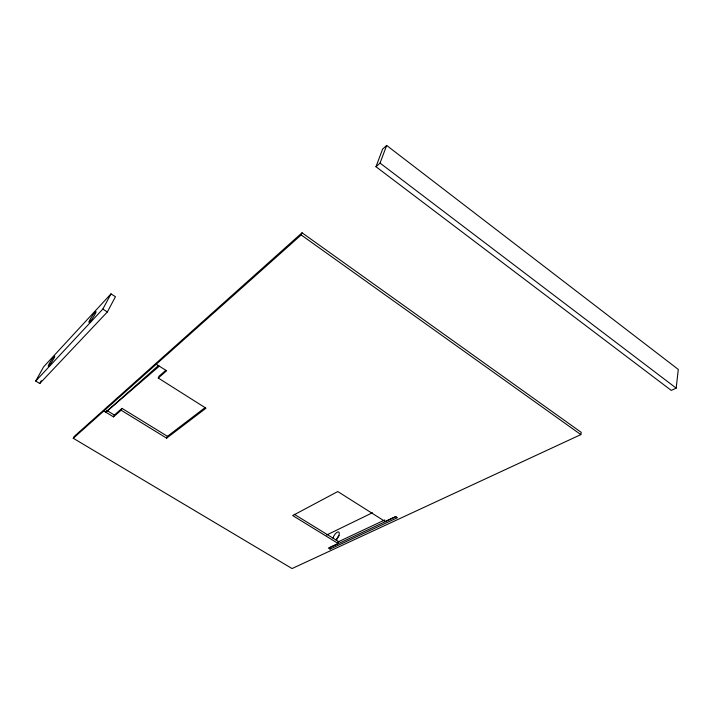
<?xml version="1.0" encoding="UTF-8"?>
<svg xmlns="http://www.w3.org/2000/svg" width="714" height="714" viewBox="0 0 714 714"><rect width="100%" height="100%" fill="white"/><g stroke="black" fill="none" stroke-linecap="round" stroke-linejoin="round"><path stroke-width="1.07" d="M676.185 388.13L678.3 369.441L386.658 145.442L382.615 149.11L375.975 166.719L671.276 390.415L676.185 388.13L380.044 163.087L386.658 145.442M580.839 434.603L581.232 432.363L302.058 232.791L74.149 436.513L73.256 438.271L292.053 568.558L580.839 434.603L301.165 234.942L302.058 232.791M338.133 543.479L292.678 515.57L337.776 491.544L385.105 521.479L395.592 516.561L397.395 517.712L330.091 549.084L328.386 548.049L338.133 543.479L338.713 541.623L294.266 514.294M330.091 549.084L330.68 547.245L395.94 516.695M103.833 410.987L113.464 416.86L121.13 410.22L166.621 438.155L167.451 436.316L205.061 407.623M166.621 438.155L205.98 408.203L158.258 378.027L159.16 376.117L165.827 370.316M121.13 410.22L122.023 408.39L167.451 436.316M113.464 416.86L114.356 415.048L122.023 408.39M107.35 311.964L115.454 296.738L111.009 293.856L43.572 366.907L35.7 381.053L39.761 383.516L107.35 311.964L102.843 309.064L35.7 381.053M102.843 309.064L111.009 293.856M39.761 383.516L41.332 380.687M375.975 166.719L380.044 163.087M73.256 438.271L301.165 234.942M158.392 365.568L105.824 412.192L159.311 366.157M158.258 378.027L166.594 370.789L156.259 364.22M326.593 535.036L372.44 512.759M337.606 542.14L384.801 519.944M106.725 410.38L114.356 415.048M336.303 540.195A5.435 2.187 -59.1 0 1 339.061 535.536M332.92 538.115A5.444 2.169 -59 0 1 338.722 531.992A5.444 2.169 -59 0 1 336.214 539.918M49.659 364.916A5.989 0.652 -57.2 0 0 54.764 356.384A5.989 0.652 -57.2 0 0 50.025 362.328A5.989 0.652 -57.2 0 0 49.659 364.916M90.803 320.693A6.444 0.759 -56.9 0 0 96.078 311.715A6.444 0.759 -56.9 0 0 90.633 318.56A6.444 0.759 -56.9 0 0 90.803 320.693"/></g></svg>
